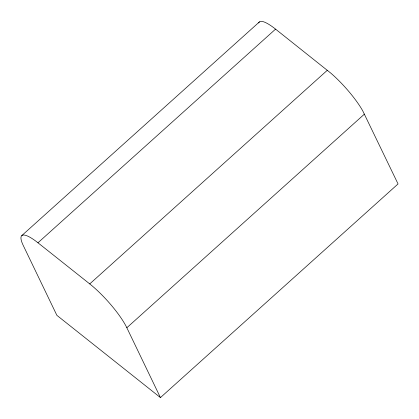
<?xml version="1.0" encoding="UTF-8"?>
<svg xmlns="http://www.w3.org/2000/svg" width="419" height="419" viewBox="0 0 419 419"><rect width="100%" height="100%" fill="white"/><g stroke="black" fill="none" stroke-linecap="round" stroke-linejoin="round"><path stroke-width="0.63" d="M21.798 235.578L259.403 21.924M37.956 242.784L275.561 29.131L330.821 73.142A40.962 9.092 48 0 1 362.754 110.883L398.05 183.936L160.44 397.594L56.879 315.339L23.265 245.503A40.962 9.092 48 0 1 37.956 242.784L89.739 283.914A40.962 9.092 48 0 1 126.831 327.752L160.44 397.594M89.739 283.914L327.344 70.256M126.831 327.752L364.441 114.099M258.743 22.961A40.962 9.092 48 0 1 275.561 29.131"/></g></svg>
